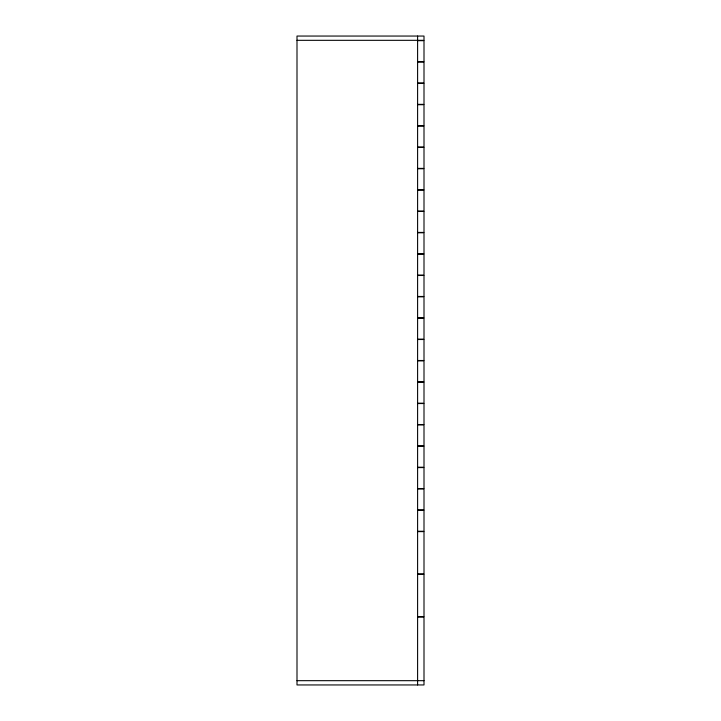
<?xml version="1.0" encoding="UTF-8"?>
<svg xmlns="http://www.w3.org/2000/svg" width="721" height="721" viewBox="0 0 721 721"><rect width="100%" height="100%" fill="white"/><g stroke="black" fill="none" stroke-linecap="round" stroke-linejoin="round"><path stroke-width="1.08" d="M296.998 40.322L424.002 40.322L424.002 36.05L296.998 36.05L296.998 684.95L424.002 684.95L424.002 617.005L417.603 617.005M417.603 40.673L424.002 40.673L424.002 61.664L417.603 61.664M417.603 62.024L424.002 62.024L424.002 83.014L417.603 83.014M417.603 83.366L424.002 83.366L424.002 104.356L417.603 104.356M417.603 104.707L424.002 104.707L424.002 125.697L417.603 125.697M417.603 126.058L424.002 126.058L424.002 147.048L417.603 147.048M417.603 147.399L424.002 147.399L424.002 168.39L417.603 168.39M417.603 168.75L424.002 168.75L424.002 189.74L417.603 189.74M417.603 190.092L424.002 190.092L424.002 211.082L417.603 211.082M417.603 211.442L424.002 211.442L424.002 232.423L417.603 232.423M417.603 232.784L424.002 232.784L424.002 253.774L417.603 253.774M417.603 254.125L424.002 254.125L424.002 275.116L417.603 275.116M417.603 275.476L424.002 275.476L424.002 296.466L417.603 296.466M417.603 296.818L424.002 296.818L424.002 317.808L417.603 317.808M417.603 318.168L424.002 318.168L424.002 339.158L417.603 339.158M417.603 339.51L424.002 339.51L424.002 360.5L417.603 360.5M417.603 360.851L424.002 360.851L424.002 381.842L417.603 381.842M417.603 382.202L424.002 382.202L424.002 403.192L417.603 403.192M417.603 403.544L424.002 403.544L424.002 424.534L417.603 424.534M417.603 424.894L424.002 424.894L424.002 445.884L417.603 445.884M417.603 446.236L424.002 446.236L424.002 467.226L417.603 467.226M417.603 467.587L424.002 467.587L424.002 488.577L417.603 488.577M417.603 488.928L424.002 488.928L424.002 509.918L417.603 509.918M417.603 510.27L424.002 510.27L424.002 531.26L417.603 531.26M417.603 531.62L424.002 531.62L424.002 573.952L417.603 573.952M417.603 574.313L424.002 574.313L424.002 616.644L417.603 616.644M296.998 680.678L424.002 680.678M417.603 36.05L417.603 684.95"/></g></svg>
